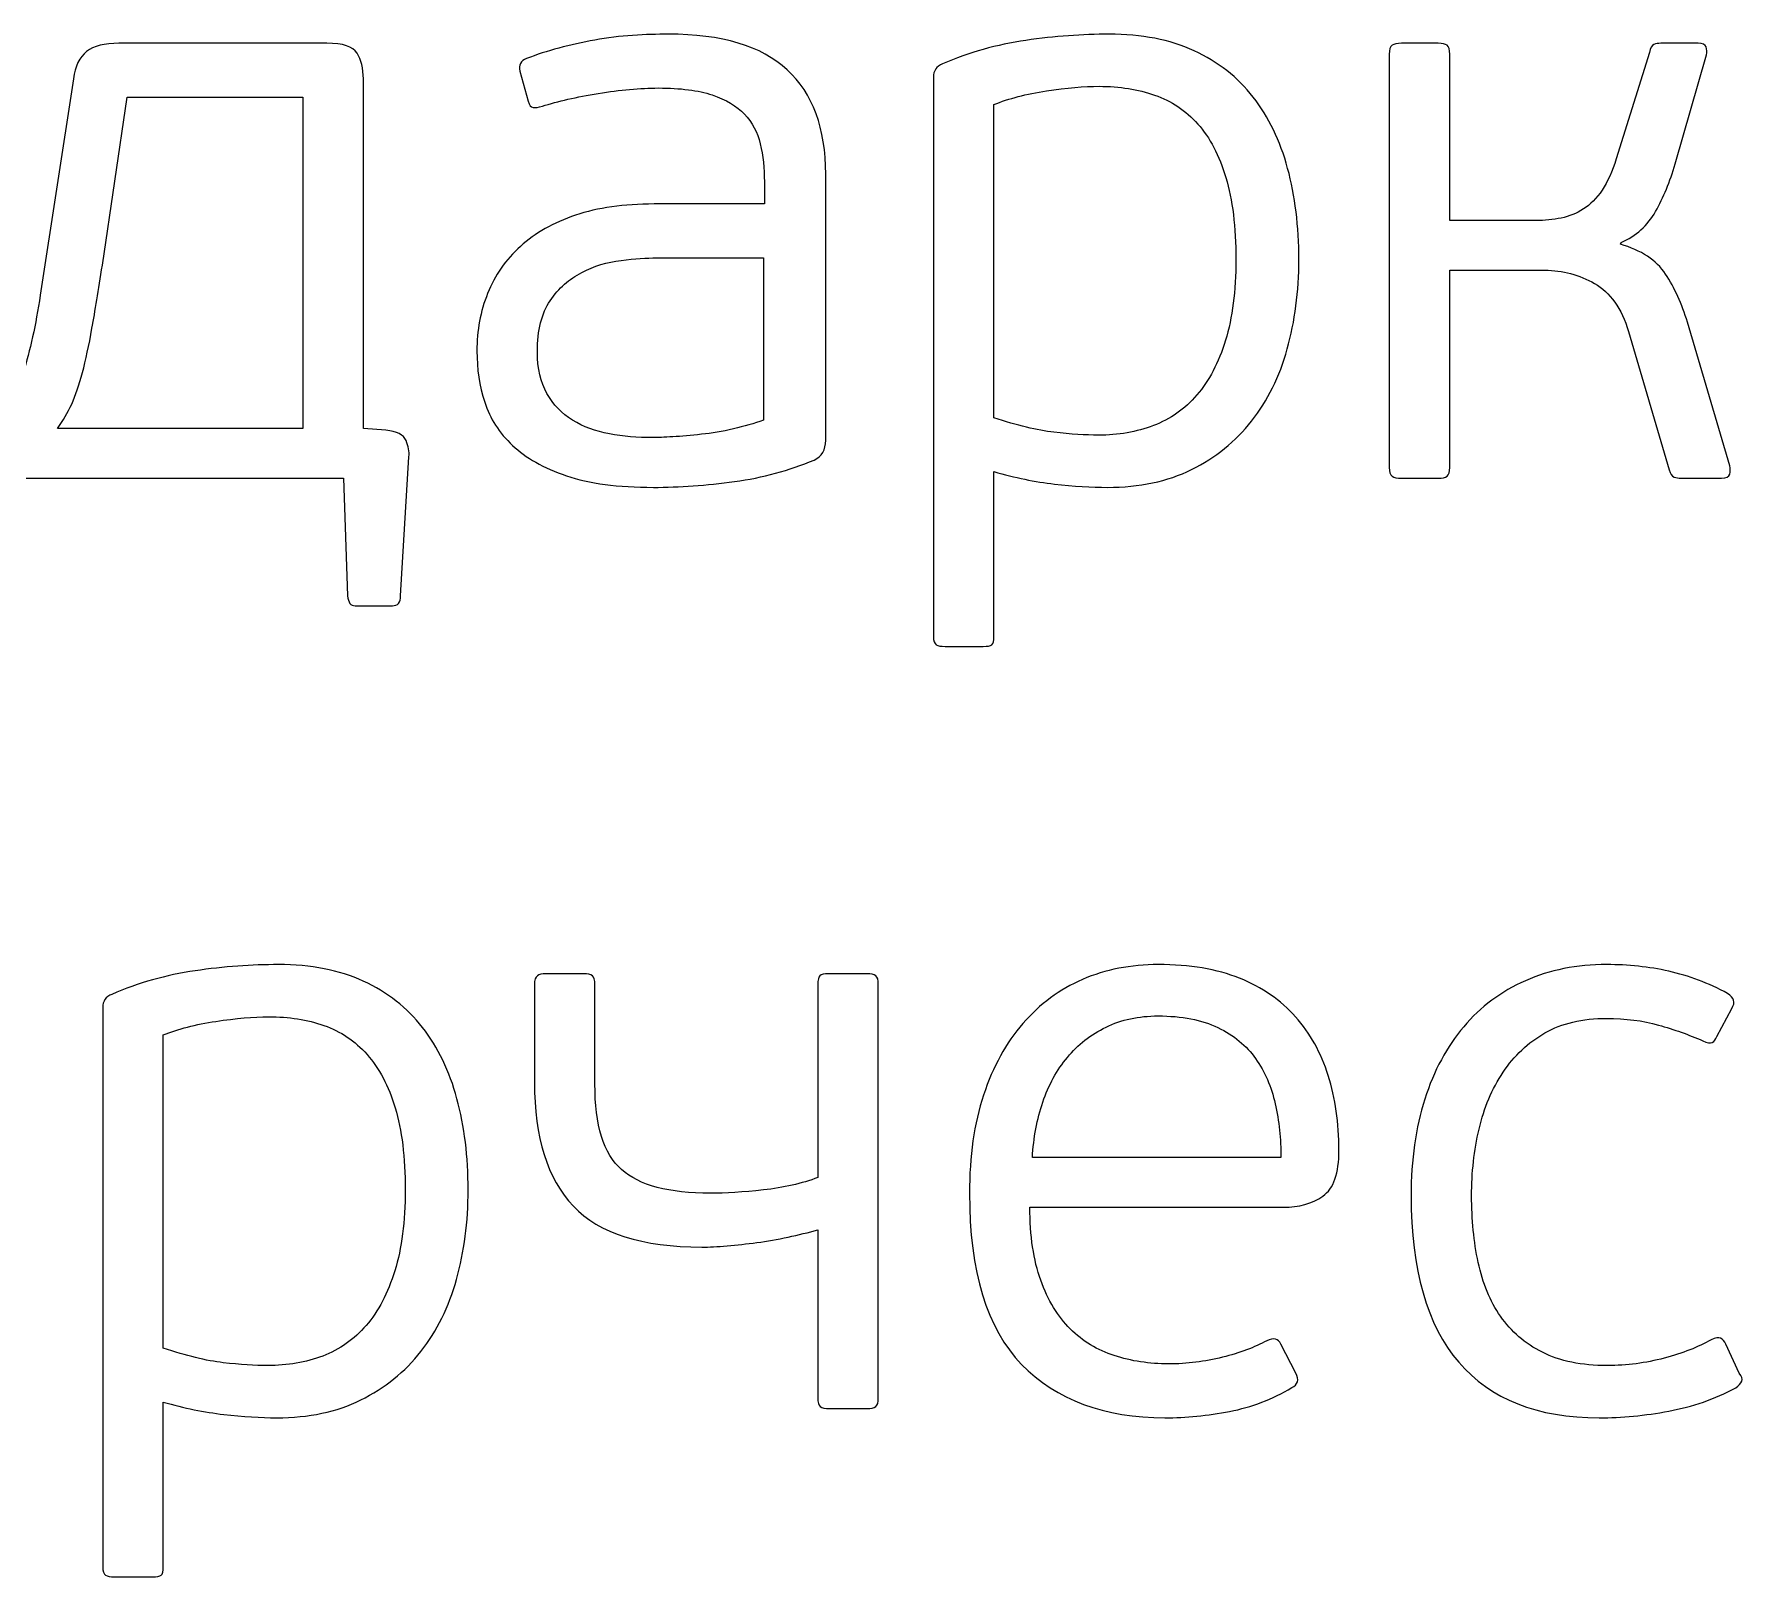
# Model space of a CAD drawing. Header units: centimetres. Extents: x -21.3 to 21.2, y -15.2 to 14.8.
# Drawn here: x -13.0283 to -12.5567, y -3.838 to -3.4122 of the extents above; entities that cross this region are included whole.
import ezdxf

# ---------------------------------------------------------------- set-up
doc = ezdxf.new("R2010")
doc.units = ezdxf.units.CM
doc.header["$MEASUREMENT"] = 0
doc.layers.add('layer 1', color=7, linetype='Continuous')

msp = doc.modelspace()

# ---------------------------------------------------------------- linework, layer by layer
at = {"layer": 'layer 1', "color": 29}
for points, knots in [([(-13.04017, -3.52102), (-13.03621, -3.51675), (-13.03327, -3.5116), (-13.03137, -3.50558), (-13.03137, -3.50558), (-13.02946, -3.49955), (-13.0279, -3.49243), (-13.02668, -3.48419), (-13.02668, -3.48419), (-13.02668, -3.48419), (-13.01753, -3.4245), (-13.01753, -3.4245), (-13.01753, -3.4245), (-13.01707, -3.42099), (-13.01585, -3.41847), (-13.01387, -3.41695), (-13.01387, -3.41695), (-13.01189, -3.41542), (-13.00891, -3.41466), (-13.00495, -3.41466), (-13.00495, -3.41466), (-13.00495, -3.41466), (-12.94754, -3.41466), (-12.94754, -3.41466), (-12.94754, -3.41466), (-12.94312, -3.41466), (-12.94034, -3.41557), (-12.93919, -3.41741), (-12.93919, -3.41741), (-12.93805, -3.41924), (-12.93748, -3.4216), (-12.93748, -3.4245), (-12.93748, -3.4245), (-12.93748, -3.4245), (-12.93748, -3.52102), (-12.93748, -3.52102), (-12.93748, -3.52102), (-12.93748, -3.52102), (-12.9313, -3.52148), (-12.9313, -3.52148), (-12.9313, -3.52148), (-12.92825, -3.52178), (-12.92639, -3.52273), (-12.9257, -3.52434), (-12.9257, -3.52434), (-12.92501, -3.52593), (-12.92474, -3.52742), (-12.9249, -3.52879), (-12.9249, -3.52879), (-12.9249, -3.52879), (-12.92718, -3.56722), (-12.92718, -3.56722), (-12.92718, -3.56722), (-12.92718, -3.56905), (-12.92795, -3.56996), (-12.92947, -3.56996), (-12.92947, -3.56996), (-12.92947, -3.56996), (-12.93976, -3.56996), (-12.93976, -3.56996), (-12.93976, -3.56996), (-12.94098, -3.56996), (-12.94167, -3.56905), (-12.94182, -3.56722), (-12.94182, -3.56722), (-12.94182, -3.56722), (-12.94297, -3.53474), (-12.94297, -3.53474), (-12.94297, -3.53474), (-12.94297, -3.53474), (-13.03377, -3.53474), (-13.03377, -3.53474), (-13.03377, -3.53474), (-13.03377, -3.53474), (-13.03606, -3.56745), (-13.03606, -3.56745), (-13.03606, -3.56745), (-13.03606, -3.56836), (-13.03632, -3.56901), (-13.03686, -3.56939), (-13.03686, -3.56939), (-13.03739, -3.56977), (-13.03796, -3.56996), (-13.03857, -3.56996), (-13.03857, -3.56996), (-13.03857, -3.56996), (-13.04795, -3.56996), (-13.04795, -3.56996), (-13.04795, -3.56996), (-13.04917, -3.56996), (-13.04986, -3.56912), (-13.05001, -3.56745), (-13.05001, -3.56745), (-13.05001, -3.56745), (-13.05229, -3.52925), (-13.05229, -3.52925), (-13.05229, -3.52925), (-13.05245, -3.52757), (-13.0521, -3.52597), (-13.05127, -3.52445), (-13.05127, -3.52445), (-13.05043, -3.52292), (-13.04856, -3.52201), (-13.04566, -3.52171), (-13.04566, -3.52171), (-13.04566, -3.52171), (-13.04017, -3.52102), (-13.04017, -3.52102)], [0, 0, 0, 0, 0.035714, 0.035714, 0.035714, 0.035714, 0.071429, 0.071429, 0.071429, 0.071429, 0.107143, 0.107143, 0.107143, 0.107143, 0.142857, 0.142857, 0.142857, 0.142857, 0.178571, 0.178571, 0.178571, 0.178571, 0.214286, 0.214286, 0.214286, 0.214286, 0.25, 0.25, 0.25, 0.25, 0.285714, 0.285714, 0.285714, 0.285714, 0.321429, 0.321429, 0.321429, 0.321429, 0.357143, 0.357143, 0.357143, 0.357143, 0.392857, 0.392857, 0.392857, 0.392857, 0.428571, 0.428571, 0.428571, 0.428571, 0.464286, 0.464286, 0.464286, 0.464286, 0.5, 0.5, 0.5, 0.5, 0.535714, 0.535714, 0.535714, 0.535714, 0.571429, 0.571429, 0.571429, 0.571429, 0.607143, 0.607143, 0.607143, 0.607143, 0.642857, 0.642857, 0.642857, 0.642857, 0.678571, 0.678571, 0.678571, 0.678571, 0.714286, 0.714286, 0.714286, 0.714286, 0.75, 0.75, 0.75, 0.75, 0.785714, 0.785714, 0.785714, 0.785714, 0.821429, 0.821429, 0.821429, 0.821429, 0.857143, 0.857143, 0.857143, 0.857143, 0.892857, 0.892857, 0.892857, 0.892857, 0.928571, 0.928571, 0.928571, 0.928571, 1, 1, 1, 1]), ([(-12.80985, -3.52422), (-12.80985, -3.52697), (-12.81092, -3.52879), (-12.81305, -3.52971), (-12.81305, -3.52971), (-12.81991, -3.5326), (-12.82724, -3.53459), (-12.83501, -3.53566), (-12.83501, -3.53566), (-12.84278, -3.53672), (-12.85026, -3.53726), (-12.85743, -3.53726), (-12.85743, -3.53726), (-12.86718, -3.53726), (-12.87519, -3.53619), (-12.88144, -3.53405), (-12.88144, -3.53405), (-12.88769, -3.53192), (-12.89265, -3.5291), (-12.89631, -3.52567), (-12.89631, -3.52567), (-12.89997, -3.52223), (-12.90252, -3.51827), (-12.90397, -3.51374), (-12.90397, -3.51374), (-12.90542, -3.50924), (-12.90614, -3.50451), (-12.90614, -3.49963), (-12.90614, -3.49963), (-12.90614, -3.49399), (-12.90515, -3.48865), (-12.90317, -3.4837), (-12.90317, -3.4837), (-12.90119, -3.4787), (-12.89817, -3.47439), (-12.89413, -3.47074), (-12.89413, -3.47074), (-12.89009, -3.46708), (-12.88502, -3.46418), (-12.87892, -3.46212), (-12.87892, -3.46212), (-12.87283, -3.46006), (-12.86558, -3.45903), (-12.8572, -3.45903), (-12.8572, -3.45903), (-12.8572, -3.45903), (-12.82678, -3.45903), (-12.82678, -3.45903), (-12.82678, -3.45903), (-12.82678, -3.45903), (-12.82678, -3.45293), (-12.82678, -3.45293), (-12.82678, -3.45293), (-12.82678, -3.4492), (-12.82716, -3.44569), (-12.82792, -3.44245), (-12.82792, -3.44245), (-12.82868, -3.43921), (-12.83013, -3.43647), (-12.83227, -3.43422), (-12.83227, -3.43422), (-12.8344, -3.43197), (-12.83738, -3.43022), (-12.84119, -3.42892), (-12.84119, -3.42892), (-12.845, -3.42766), (-12.84995, -3.42701), (-12.85605, -3.42701), (-12.85605, -3.42701), (-12.86108, -3.42701), (-12.86661, -3.42751), (-12.87263, -3.4285), (-12.87263, -3.4285), (-12.87866, -3.42949), (-12.8838, -3.43067), (-12.88807, -3.43204), (-12.88807, -3.43204), (-12.88914, -3.43235), (-12.88998, -3.43247), (-12.89059, -3.43239), (-12.89059, -3.43239), (-12.8912, -3.43231), (-12.89166, -3.43174), (-12.89196, -3.43067), (-12.89196, -3.43067), (-12.89196, -3.43067), (-12.89425, -3.42236), (-12.89425, -3.42236), (-12.89425, -3.42236), (-12.8947, -3.42065), (-12.89409, -3.4195), (-12.89242, -3.41889), (-12.89242, -3.41889), (-12.88967, -3.41779), (-12.8867, -3.41684), (-12.8835, -3.416), (-12.8835, -3.416), (-12.8803, -3.41512), (-12.87698, -3.41439), (-12.87355, -3.41378), (-12.87355, -3.41378), (-12.87012, -3.41314), (-12.86665, -3.41272), (-12.86314, -3.41249), (-12.86314, -3.41249), (-12.85963, -3.41226), (-12.85636, -3.41215), (-12.85331, -3.41215), (-12.85331, -3.41215), (-12.83852, -3.41215), (-12.82758, -3.41542), (-12.82048, -3.42198), (-12.82048, -3.42198), (-12.8134, -3.42854), (-12.80985, -3.43814), (-12.80985, -3.4508), (-12.80985, -3.4508), (-12.80985, -3.4508), (-12.80985, -3.52422), (-12.80985, -3.52422)], [0, 0, 0, 0, 0.032258, 0.032258, 0.032258, 0.032258, 0.064516, 0.064516, 0.064516, 0.064516, 0.096774, 0.096774, 0.096774, 0.096774, 0.129032, 0.129032, 0.129032, 0.129032, 0.16129, 0.16129, 0.16129, 0.16129, 0.193548, 0.193548, 0.193548, 0.193548, 0.225806, 0.225806, 0.225806, 0.225806, 0.258065, 0.258065, 0.258065, 0.258065, 0.290323, 0.290323, 0.290323, 0.290323, 0.322581, 0.322581, 0.322581, 0.322581, 0.354839, 0.354839, 0.354839, 0.354839, 0.387097, 0.387097, 0.387097, 0.387097, 0.419355, 0.419355, 0.419355, 0.419355, 0.451613, 0.451613, 0.451613, 0.451613, 0.483871, 0.483871, 0.483871, 0.483871, 0.516129, 0.516129, 0.516129, 0.516129, 0.548387, 0.548387, 0.548387, 0.548387, 0.580645, 0.580645, 0.580645, 0.580645, 0.612903, 0.612903, 0.612903, 0.612903, 0.645161, 0.645161, 0.645161, 0.645161, 0.677419, 0.677419, 0.677419, 0.677419, 0.709677, 0.709677, 0.709677, 0.709677, 0.741935, 0.741935, 0.741935, 0.741935, 0.774194, 0.774194, 0.774194, 0.774194, 0.806452, 0.806452, 0.806452, 0.806452, 0.83871, 0.83871, 0.83871, 0.83871, 0.870968, 0.870968, 0.870968, 0.870968, 0.903226, 0.903226, 0.903226, 0.903226, 0.935484, 0.935484, 0.935484, 0.935484, 1, 1, 1, 1]), ([(-12.67925, -3.47436), (-12.67925, -3.4832), (-12.68032, -3.49144), (-12.68245, -3.49906), (-12.68245, -3.49906), (-12.68459, -3.50669), (-12.68787, -3.51332), (-12.69229, -3.51896), (-12.69229, -3.51896), (-12.69671, -3.5246), (-12.70224, -3.52906), (-12.70887, -3.53234), (-12.70887, -3.53234), (-12.7155, -3.53562), (-12.72324, -3.53726), (-12.73208, -3.53726), (-12.73208, -3.53726), (-12.73651, -3.53726), (-12.74139, -3.53695), (-12.74672, -3.53634), (-12.74672, -3.53634), (-12.75206, -3.53573), (-12.75762, -3.53459), (-12.76342, -3.53291), (-12.76342, -3.53291), (-12.76342, -3.53291), (-12.76342, -3.57842), (-12.76342, -3.57842), (-12.76342, -3.57842), (-12.76342, -3.57965), (-12.76361, -3.58041), (-12.76399, -3.58071), (-12.76399, -3.58071), (-12.76438, -3.58102), (-12.76517, -3.58117), (-12.7664, -3.58117), (-12.7664, -3.58117), (-12.7664, -3.58117), (-12.77692, -3.58117), (-12.77692, -3.58117), (-12.77692, -3.58117), (-12.77798, -3.58117), (-12.77878, -3.58102), (-12.77932, -3.58071), (-12.77932, -3.58071), (-12.77985, -3.58041), (-12.78012, -3.57965), (-12.78012, -3.57842), (-12.78012, -3.57842), (-12.78012, -3.57842), (-12.78012, -3.42404), (-12.78012, -3.42404), (-12.78012, -3.42404), (-12.78012, -3.42221), (-12.77928, -3.42099), (-12.7776, -3.42038), (-12.7776, -3.42038), (-12.77028, -3.41718), (-12.76262, -3.415), (-12.75461, -3.41386), (-12.75461, -3.41386), (-12.74661, -3.41272), (-12.73895, -3.41215), (-12.73163, -3.41215), (-12.73163, -3.41215), (-12.72263, -3.41215), (-12.71482, -3.41367), (-12.70819, -3.41672), (-12.70819, -3.41672), (-12.70155, -3.41977), (-12.6961, -3.42404), (-12.69183, -3.42953), (-12.69183, -3.42953), (-12.68756, -3.43502), (-12.6844, -3.44157), (-12.68234, -3.4492), (-12.68234, -3.4492), (-12.68028, -3.45682), (-12.67925, -3.46521), (-12.67925, -3.47436)], [0, 0, 0, 0, 0.047619, 0.047619, 0.047619, 0.047619, 0.095238, 0.095238, 0.095238, 0.095238, 0.142857, 0.142857, 0.142857, 0.142857, 0.190476, 0.190476, 0.190476, 0.190476, 0.238095, 0.238095, 0.238095, 0.238095, 0.285714, 0.285714, 0.285714, 0.285714, 0.333333, 0.333333, 0.333333, 0.333333, 0.380952, 0.380952, 0.380952, 0.380952, 0.428571, 0.428571, 0.428571, 0.428571, 0.47619, 0.47619, 0.47619, 0.47619, 0.52381, 0.52381, 0.52381, 0.52381, 0.571429, 0.571429, 0.571429, 0.571429, 0.619048, 0.619048, 0.619048, 0.619048, 0.666667, 0.666667, 0.666667, 0.666667, 0.714286, 0.714286, 0.714286, 0.714286, 0.761905, 0.761905, 0.761905, 0.761905, 0.809524, 0.809524, 0.809524, 0.809524, 0.857143, 0.857143, 0.857143, 0.857143, 0.904762, 0.904762, 0.904762, 0.904762, 1, 1, 1, 1]), ([(-12.63762, -3.53177), (-12.63762, -3.53299), (-12.63785, -3.53379), (-12.63831, -3.53417), (-12.63831, -3.53417), (-12.63877, -3.53455), (-12.63961, -3.53474), (-12.64083, -3.53474), (-12.64083, -3.53474), (-12.64083, -3.53474), (-12.65089, -3.53474), (-12.65089, -3.53474), (-12.65089, -3.53474), (-12.65211, -3.53474), (-12.65299, -3.53455), (-12.65352, -3.53417), (-12.65352, -3.53417), (-12.65405, -3.53379), (-12.65432, -3.53299), (-12.65432, -3.53177), (-12.65432, -3.53177), (-12.65432, -3.53177), (-12.65432, -3.41764), (-12.65432, -3.41764), (-12.65432, -3.41764), (-12.65432, -3.41641), (-12.65405, -3.41562), (-12.65352, -3.41523), (-12.65352, -3.41523), (-12.65299, -3.41485), (-12.65211, -3.41466), (-12.65089, -3.41466), (-12.65089, -3.41466), (-12.65089, -3.41466), (-12.64083, -3.41466), (-12.64083, -3.41466), (-12.64083, -3.41466), (-12.63961, -3.41466), (-12.63877, -3.41485), (-12.63831, -3.41523), (-12.63831, -3.41523), (-12.63785, -3.41562), (-12.63762, -3.41641), (-12.63762, -3.41764), (-12.63762, -3.41764), (-12.63762, -3.41764), (-12.63762, -3.46361), (-12.63762, -3.46361), (-12.63762, -3.46361), (-12.63762, -3.46361), (-12.61384, -3.46361), (-12.61384, -3.46361), (-12.61384, -3.46361), (-12.6114, -3.46361), (-12.60907, -3.46338), (-12.60686, -3.46292), (-12.60686, -3.46292), (-12.60465, -3.46246), (-12.60259, -3.46162), (-12.60069, -3.46041), (-12.60069, -3.46041), (-12.59878, -3.45922), (-12.59706, -3.45747), (-12.59554, -3.45518), (-12.59554, -3.45518), (-12.59402, -3.4529), (-12.59272, -3.45004), (-12.59165, -3.44653), (-12.59165, -3.44653), (-12.59165, -3.44653), (-12.5825, -3.41718), (-12.5825, -3.41718), (-12.5825, -3.41718), (-12.5822, -3.41596), (-12.58178, -3.41523), (-12.58125, -3.415), (-12.58125, -3.415), (-12.58071, -3.41478), (-12.58006, -3.41466), (-12.5793, -3.41466), (-12.5793, -3.41466), (-12.5793, -3.41466), (-12.56901, -3.41466), (-12.56901, -3.41466), (-12.56901, -3.41466), (-12.56779, -3.41466), (-12.56707, -3.415), (-12.56684, -3.41569), (-12.56684, -3.41569), (-12.56661, -3.41638), (-12.56657, -3.4171), (-12.56672, -3.41786), (-12.56672, -3.41786), (-12.56672, -3.41786), (-12.57541, -3.44798), (-12.57541, -3.44798), (-12.57541, -3.44798), (-12.57678, -3.45286), (-12.57858, -3.45724), (-12.58079, -3.46109), (-12.58079, -3.46109), (-12.583, -3.46498), (-12.58616, -3.46784), (-12.59028, -3.46967), (-12.59028, -3.46967), (-12.59028, -3.46967), (-12.59051, -3.47013), (-12.59051, -3.47013), (-12.59051, -3.47013), (-12.58472, -3.4718), (-12.58056, -3.47455), (-12.57804, -3.47836), (-12.57804, -3.47836), (-12.57553, -3.48217), (-12.57351, -3.48663), (-12.57198, -3.49166), (-12.57198, -3.49166), (-12.57198, -3.49166), (-12.56032, -3.53131), (-12.56032, -3.53131), (-12.56032, -3.53131), (-12.56016, -3.53207), (-12.56016, -3.53283), (-12.56032, -3.5336), (-12.56032, -3.5336), (-12.56047, -3.53436), (-12.56123, -3.53474), (-12.5626, -3.53474), (-12.5626, -3.53474), (-12.5626, -3.53474), (-12.57381, -3.53474), (-12.57381, -3.53474), (-12.57381, -3.53474), (-12.57442, -3.53474), (-12.57503, -3.53463), (-12.57564, -3.5344), (-12.57564, -3.5344), (-12.57625, -3.53417), (-12.57671, -3.53352), (-12.57701, -3.53245), (-12.57701, -3.53245), (-12.57701, -3.53245), (-12.58822, -3.49426), (-12.58822, -3.49426), (-12.58822, -3.49426), (-12.5902, -3.48785), (-12.59333, -3.48343), (-12.5976, -3.48099), (-12.5976, -3.48099), (-12.60187, -3.47855), (-12.60644, -3.47733), (-12.61132, -3.47733), (-12.61132, -3.47733), (-12.61132, -3.47733), (-12.63762, -3.47733), (-12.63762, -3.47733), (-12.63762, -3.47733), (-12.63762, -3.47733), (-12.63762, -3.53177), (-12.63762, -3.53177)], [0, 0, 0, 0, 0.02439, 0.02439, 0.02439, 0.02439, 0.04878, 0.04878, 0.04878, 0.04878, 0.073171, 0.073171, 0.073171, 0.073171, 0.097561, 0.097561, 0.097561, 0.097561, 0.121951, 0.121951, 0.121951, 0.121951, 0.146341, 0.146341, 0.146341, 0.146341, 0.170732, 0.170732, 0.170732, 0.170732, 0.195122, 0.195122, 0.195122, 0.195122, 0.219512, 0.219512, 0.219512, 0.219512, 0.243902, 0.243902, 0.243902, 0.243902, 0.268293, 0.268293, 0.268293, 0.268293, 0.292683, 0.292683, 0.292683, 0.292683, 0.317073, 0.317073, 0.317073, 0.317073, 0.341463, 0.341463, 0.341463, 0.341463, 0.365854, 0.365854, 0.365854, 0.365854, 0.390244, 0.390244, 0.390244, 0.390244, 0.414634, 0.414634, 0.414634, 0.414634, 0.439024, 0.439024, 0.439024, 0.439024, 0.463415, 0.463415, 0.463415, 0.463415, 0.487805, 0.487805, 0.487805, 0.487805, 0.512195, 0.512195, 0.512195, 0.512195, 0.536585, 0.536585, 0.536585, 0.536585, 0.560976, 0.560976, 0.560976, 0.560976, 0.585366, 0.585366, 0.585366, 0.585366, 0.609756, 0.609756, 0.609756, 0.609756, 0.634146, 0.634146, 0.634146, 0.634146, 0.658537, 0.658537, 0.658537, 0.658537, 0.682927, 0.682927, 0.682927, 0.682927, 0.707317, 0.707317, 0.707317, 0.707317, 0.731707, 0.731707, 0.731707, 0.731707, 0.756098, 0.756098, 0.756098, 0.756098, 0.780488, 0.780488, 0.780488, 0.780488, 0.804878, 0.804878, 0.804878, 0.804878, 0.829268, 0.829268, 0.829268, 0.829268, 0.853659, 0.853659, 0.853659, 0.853659, 0.878049, 0.878049, 0.878049, 0.878049, 0.902439, 0.902439, 0.902439, 0.902439, 0.926829, 0.926829, 0.926829, 0.926829, 0.95122, 0.95122, 0.95122, 0.95122, 1, 1, 1, 1]), ([(-12.69663, -3.47436), (-12.69663, -3.46536), (-12.69755, -3.45781), (-12.69938, -3.45171), (-12.69938, -3.45171), (-12.70121, -3.44562), (-12.7038, -3.4407), (-12.70715, -3.43696), (-12.70715, -3.43696), (-12.71051, -3.43322), (-12.71447, -3.43056), (-12.71905, -3.42896), (-12.71905, -3.42896), (-12.72362, -3.42736), (-12.72873, -3.42655), (-12.73437, -3.42655), (-12.73437, -3.42655), (-12.73849, -3.42655), (-12.74333, -3.42698), (-12.7489, -3.42782), (-12.7489, -3.42782), (-12.75446, -3.42865), (-12.7593, -3.42991), (-12.76342, -3.43159), (-12.76342, -3.43159), (-12.76342, -3.43159), (-12.76342, -3.51804), (-12.76342, -3.51804), (-12.76342, -3.51804), (-12.75701, -3.52018), (-12.75149, -3.52151), (-12.74684, -3.52205), (-12.74684, -3.52205), (-12.74219, -3.52258), (-12.73811, -3.52285), (-12.7346, -3.52285), (-12.7346, -3.52285), (-12.72911, -3.52285), (-12.72404, -3.52197), (-12.71939, -3.52021), (-12.71939, -3.52021), (-12.71474, -3.51846), (-12.71074, -3.51564), (-12.70738, -3.51175), (-12.70738, -3.51175), (-12.70403, -3.50787), (-12.7014, -3.50283), (-12.69949, -3.49666), (-12.69949, -3.49666), (-12.69759, -3.49048), (-12.69663, -3.48305), (-12.69663, -3.47436)], [0, 0, 0, 0, 0.071429, 0.071429, 0.071429, 0.071429, 0.142857, 0.142857, 0.142857, 0.142857, 0.214286, 0.214286, 0.214286, 0.214286, 0.285714, 0.285714, 0.285714, 0.285714, 0.357143, 0.357143, 0.357143, 0.357143, 0.428571, 0.428571, 0.428571, 0.428571, 0.5, 0.5, 0.5, 0.5, 0.571429, 0.571429, 0.571429, 0.571429, 0.642857, 0.642857, 0.642857, 0.642857, 0.714286, 0.714286, 0.714286, 0.714286, 0.785714, 0.785714, 0.785714, 0.785714, 0.857143, 0.857143, 0.857143, 0.857143, 1, 1, 1, 1]), ([(-12.95418, -3.42953), (-12.95418, -3.42953), (-13.00266, -3.42953), (-13.00266, -3.42953), (-13.00266, -3.42953), (-13.00266, -3.42953), (-13.00952, -3.47596), (-13.00952, -3.47596), (-13.00952, -3.47596), (-13.01059, -3.48282), (-13.01154, -3.48861), (-13.01238, -3.49334), (-13.01238, -3.49334), (-13.01322, -3.49807), (-13.0141, -3.50215), (-13.01501, -3.50558), (-13.01501, -3.50558), (-13.01593, -3.50901), (-13.01692, -3.51191), (-13.01799, -3.51427), (-13.01799, -3.51427), (-13.01905, -3.51663), (-13.02035, -3.51888), (-13.02187, -3.52102), (-13.02187, -3.52102), (-13.02187, -3.52102), (-12.95418, -3.52102), (-12.95418, -3.52102), (-12.95418, -3.52102), (-12.95418, -3.52102), (-12.95418, -3.42953), (-12.95418, -3.42953)], [0, 0, 0, 0, 0.111111, 0.111111, 0.111111, 0.111111, 0.222222, 0.222222, 0.222222, 0.222222, 0.333333, 0.333333, 0.333333, 0.333333, 0.444444, 0.444444, 0.444444, 0.444444, 0.555556, 0.555556, 0.555556, 0.555556, 0.666667, 0.666667, 0.666667, 0.666667, 0.777778, 0.777778, 0.777778, 0.777778, 1, 1, 1, 1]), ([(-12.82701, -3.4739), (-12.82701, -3.4739), (-12.85651, -3.4739), (-12.85651, -3.4739), (-12.85651, -3.4739), (-12.85925, -3.4739), (-12.86253, -3.47413), (-12.86634, -3.47459), (-12.86634, -3.47459), (-12.87016, -3.47505), (-12.87378, -3.47615), (-12.87721, -3.47794), (-12.87721, -3.47794), (-12.88064, -3.4797), (-12.88354, -3.48229), (-12.8859, -3.48572), (-12.8859, -3.48572), (-12.88826, -3.48918), (-12.88944, -3.49388), (-12.88944, -3.49986), (-12.88944, -3.49986), (-12.88944, -3.50447), (-12.88857, -3.50828), (-12.88681, -3.51134), (-12.88681, -3.51134), (-12.88506, -3.51442), (-12.8827, -3.51686), (-12.87973, -3.51869), (-12.87973, -3.51869), (-12.87675, -3.52056), (-12.87336, -3.52182), (-12.86955, -3.5225), (-12.86955, -3.5225), (-12.86573, -3.52319), (-12.86177, -3.52353), (-12.85765, -3.52353), (-12.85765, -3.52353), (-12.85628, -3.52353), (-12.85441, -3.52346), (-12.85205, -3.5233), (-12.85205, -3.5233), (-12.84969, -3.52315), (-12.84706, -3.52292), (-12.84416, -3.52262), (-12.84416, -3.52262), (-12.84126, -3.52231), (-12.83833, -3.52182), (-12.83535, -3.52113), (-12.83535, -3.52113), (-12.83238, -3.52044), (-12.8296, -3.51964), (-12.82701, -3.51869), (-12.82701, -3.51869), (-12.82701, -3.51869), (-12.82701, -3.4739), (-12.82701, -3.4739)], [0, 0, 0, 0, 0.066667, 0.066667, 0.066667, 0.066667, 0.133333, 0.133333, 0.133333, 0.133333, 0.2, 0.2, 0.2, 0.2, 0.266667, 0.266667, 0.266667, 0.266667, 0.333333, 0.333333, 0.333333, 0.333333, 0.4, 0.4, 0.4, 0.4, 0.466667, 0.466667, 0.466667, 0.466667, 0.533333, 0.533333, 0.533333, 0.533333, 0.6, 0.6, 0.6, 0.6, 0.666667, 0.666667, 0.666667, 0.666667, 0.733333, 0.733333, 0.733333, 0.733333, 0.8, 0.8, 0.8, 0.8, 0.866667, 0.866667, 0.866667, 0.866667, 1, 1, 1, 1]), ([(-12.90855, -3.73121), (-12.90855, -3.74005), (-12.90962, -3.74829), (-12.91175, -3.75591), (-12.91175, -3.75591), (-12.91389, -3.76354), (-12.91717, -3.77017), (-12.92159, -3.77581), (-12.92159, -3.77581), (-12.92601, -3.78145), (-12.93154, -3.78591), (-12.93817, -3.78919), (-12.93817, -3.78919), (-12.9448, -3.79247), (-12.95254, -3.79411), (-12.96138, -3.79411), (-12.96138, -3.79411), (-12.96581, -3.79411), (-12.97069, -3.7938), (-12.97602, -3.79319), (-12.97602, -3.79319), (-12.98136, -3.79258), (-12.98692, -3.79144), (-12.99272, -3.78976), (-12.99272, -3.78976), (-12.99272, -3.78976), (-12.99272, -3.83528), (-12.99272, -3.83528), (-12.99272, -3.83528), (-12.99272, -3.8365), (-12.99291, -3.83726), (-12.99329, -3.83756), (-12.99329, -3.83756), (-12.99368, -3.83787), (-12.99447, -3.83802), (-12.9957, -3.83802), (-12.9957, -3.83802), (-12.9957, -3.83802), (-13.00622, -3.83802), (-13.00622, -3.83802), (-13.00622, -3.83802), (-13.00728, -3.83802), (-13.00808, -3.83787), (-13.00862, -3.83756), (-13.00862, -3.83756), (-13.00915, -3.83726), (-13.00942, -3.8365), (-13.00942, -3.83528), (-13.00942, -3.83528), (-13.00942, -3.83528), (-13.00942, -3.68089), (-13.00942, -3.68089), (-13.00942, -3.68089), (-13.00942, -3.67906), (-13.00858, -3.67784), (-13.0069, -3.67723), (-13.0069, -3.67723), (-12.99958, -3.67403), (-12.99192, -3.67186), (-12.98391, -3.67071), (-12.98391, -3.67071), (-12.97591, -3.66957), (-12.96825, -3.669), (-12.96093, -3.669), (-12.96093, -3.669), (-12.95193, -3.669), (-12.94412, -3.67052), (-12.93749, -3.67357), (-12.93749, -3.67357), (-12.93085, -3.67662), (-12.9254, -3.68089), (-12.92113, -3.68638), (-12.92113, -3.68638), (-12.91686, -3.69187), (-12.9137, -3.69842), (-12.91164, -3.70605), (-12.91164, -3.70605), (-12.90958, -3.71367), (-12.90855, -3.72206), (-12.90855, -3.73121)], [0, 0, 0, 0, 0.047619, 0.047619, 0.047619, 0.047619, 0.095238, 0.095238, 0.095238, 0.095238, 0.142857, 0.142857, 0.142857, 0.142857, 0.190476, 0.190476, 0.190476, 0.190476, 0.238095, 0.238095, 0.238095, 0.238095, 0.285714, 0.285714, 0.285714, 0.285714, 0.333333, 0.333333, 0.333333, 0.333333, 0.380952, 0.380952, 0.380952, 0.380952, 0.428571, 0.428571, 0.428571, 0.428571, 0.47619, 0.47619, 0.47619, 0.47619, 0.52381, 0.52381, 0.52381, 0.52381, 0.571429, 0.571429, 0.571429, 0.571429, 0.619048, 0.619048, 0.619048, 0.619048, 0.666667, 0.666667, 0.666667, 0.666667, 0.714286, 0.714286, 0.714286, 0.714286, 0.761905, 0.761905, 0.761905, 0.761905, 0.809524, 0.809524, 0.809524, 0.809524, 0.857143, 0.857143, 0.857143, 0.857143, 0.904762, 0.904762, 0.904762, 0.904762, 1, 1, 1, 1]), ([(-12.71803, -3.669), (-12.70934, -3.669), (-12.70186, -3.67025), (-12.69561, -3.67277), (-12.69561, -3.67277), (-12.68936, -3.67529), (-12.68421, -3.67883), (-12.68017, -3.68341), (-12.68017, -3.68341), (-12.67613, -3.68798), (-12.67312, -3.69339), (-12.67114, -3.69965), (-12.67114, -3.69965), (-12.66916, -3.7059), (-12.66817, -3.71276), (-12.66817, -3.72023), (-12.66817, -3.72023), (-12.66817, -3.72664), (-12.66965, -3.73086), (-12.67263, -3.73292), (-12.67263, -3.73292), (-12.6756, -3.73498), (-12.67922, -3.73601), (-12.68349, -3.73601), (-12.68349, -3.73601), (-12.68349, -3.73601), (-12.75348, -3.73601), (-12.75348, -3.73601), (-12.75348, -3.73601), (-12.75348, -3.7439), (-12.75249, -3.75061), (-12.75051, -3.75614), (-12.75051, -3.75614), (-12.74852, -3.76167), (-12.74578, -3.76617), (-12.74235, -3.76956), (-12.74235, -3.76956), (-12.73892, -3.77299), (-12.73484, -3.77547), (-12.73019, -3.77695), (-12.73019, -3.77695), (-12.72553, -3.77848), (-12.7205, -3.77924), (-12.71517, -3.77924), (-12.71517, -3.77924), (-12.7101, -3.77924), (-12.70518, -3.77863), (-12.70034, -3.77741), (-12.70034, -3.77741), (-12.69554, -3.77619), (-12.69146, -3.77466), (-12.68806, -3.77284), (-12.68806, -3.77284), (-12.68624, -3.77192), (-12.68494, -3.77223), (-12.68418, -3.77375), (-12.68418, -3.77375), (-12.68418, -3.77375), (-12.68006, -3.78179), (-12.68006, -3.78179), (-12.68006, -3.78179), (-12.67914, -3.78366), (-12.67953, -3.78496), (-12.6812, -3.78576), (-12.6812, -3.78576), (-12.68654, -3.789), (-12.69226, -3.79121), (-12.69836, -3.79235), (-12.69836, -3.79235), (-12.70446, -3.79354), (-12.7104, -3.79411), (-12.7162, -3.79411), (-12.7162, -3.79411), (-12.73297, -3.79411), (-12.74616, -3.78919), (-12.75577, -3.77936), (-12.75577, -3.77936), (-12.76537, -3.76952), (-12.77017, -3.75377), (-12.77017, -3.73213), (-12.77017, -3.73213), (-12.77017, -3.72191), (-12.76888, -3.71287), (-12.76629, -3.70502), (-12.76629, -3.70502), (-12.76369, -3.69717), (-12.76008, -3.69057), (-12.75542, -3.68524), (-12.75542, -3.68524), (-12.75077, -3.6799), (-12.74528, -3.67586), (-12.73896, -3.67311), (-12.73896, -3.67311), (-12.73263, -3.67037), (-12.72565, -3.669), (-12.71803, -3.669)], [0, 0, 0, 0, 0.04, 0.04, 0.04, 0.04, 0.08, 0.08, 0.08, 0.08, 0.12, 0.12, 0.12, 0.12, 0.16, 0.16, 0.16, 0.16, 0.2, 0.2, 0.2, 0.2, 0.24, 0.24, 0.24, 0.24, 0.28, 0.28, 0.28, 0.28, 0.32, 0.32, 0.32, 0.32, 0.36, 0.36, 0.36, 0.36, 0.4, 0.4, 0.4, 0.4, 0.44, 0.44, 0.44, 0.44, 0.48, 0.48, 0.48, 0.48, 0.52, 0.52, 0.52, 0.52, 0.56, 0.56, 0.56, 0.56, 0.6, 0.6, 0.6, 0.6, 0.64, 0.64, 0.64, 0.64, 0.68, 0.68, 0.68, 0.68, 0.72, 0.72, 0.72, 0.72, 0.76, 0.76, 0.76, 0.76, 0.8, 0.8, 0.8, 0.8, 0.84, 0.84, 0.84, 0.84, 0.88, 0.88, 0.88, 0.88, 0.92, 0.92, 0.92, 0.92, 1, 1, 1, 1]), ([(-12.59406, -3.7797), (-12.58872, -3.7797), (-12.5835, -3.77901), (-12.57839, -3.77764), (-12.57839, -3.77764), (-12.57328, -3.77627), (-12.56898, -3.77459), (-12.56547, -3.77261), (-12.56547, -3.77261), (-12.56425, -3.772), (-12.56337, -3.77185), (-12.56284, -3.77215), (-12.56284, -3.77215), (-12.5623, -3.77246), (-12.56181, -3.77299), (-12.56135, -3.77375), (-12.56135, -3.77375), (-12.56135, -3.77375), (-12.55769, -3.78176), (-12.55769, -3.78176), (-12.55769, -3.78176), (-12.55693, -3.78267), (-12.5567, -3.78344), (-12.55701, -3.78404), (-12.55701, -3.78404), (-12.55731, -3.78465), (-12.55785, -3.78526), (-12.55861, -3.78587), (-12.55861, -3.78587), (-12.5644, -3.78893), (-12.57058, -3.79106), (-12.57713, -3.79228), (-12.57713, -3.79228), (-12.58369, -3.7935), (-12.59009, -3.79411), (-12.59635, -3.79411), (-12.59635, -3.79411), (-12.61343, -3.79411), (-12.62635, -3.789), (-12.63511, -3.77879), (-12.63511, -3.77879), (-12.64388, -3.76857), (-12.64827, -3.75324), (-12.64827, -3.73281), (-12.64827, -3.73281), (-12.64827, -3.7229), (-12.64701, -3.71402), (-12.64449, -3.70616), (-12.64449, -3.70616), (-12.64198, -3.69831), (-12.63839, -3.69164), (-12.63374, -3.68615), (-12.63374, -3.68615), (-12.62909, -3.68066), (-12.62341, -3.67643), (-12.6167, -3.67346), (-12.6167, -3.67346), (-12.61, -3.67048), (-12.60252, -3.669), (-12.59429, -3.669), (-12.59429, -3.669), (-12.58834, -3.669), (-12.58262, -3.66961), (-12.57713, -3.67083), (-12.57713, -3.67083), (-12.57164, -3.67205), (-12.56623, -3.6741), (-12.56089, -3.677), (-12.56089, -3.677), (-12.55907, -3.67807), (-12.55869, -3.67944), (-12.55975, -3.68112), (-12.55975, -3.68112), (-12.55975, -3.68112), (-12.56387, -3.6889), (-12.56387, -3.6889), (-12.56387, -3.6889), (-12.56418, -3.68966), (-12.56459, -3.69019), (-12.56513, -3.6905), (-12.56513, -3.6905), (-12.56566, -3.6908), (-12.56654, -3.69065), (-12.56776, -3.69004), (-12.56776, -3.69004), (-12.57157, -3.68836), (-12.57565, -3.68692), (-12.57999, -3.68569), (-12.57999, -3.68569), (-12.58434, -3.68447), (-12.58911, -3.68386), (-12.59429, -3.68386), (-12.59429, -3.68386), (-12.601, -3.68386), (-12.60668, -3.6852), (-12.61133, -3.68787), (-12.61133, -3.68787), (-12.61598, -3.69053), (-12.61983, -3.69416), (-12.62288, -3.69873), (-12.62288, -3.69873), (-12.62593, -3.7033), (-12.62814, -3.70853), (-12.62951, -3.7144), (-12.62951, -3.7144), (-12.63088, -3.72027), (-12.63157, -3.72641), (-12.63157, -3.73281), (-12.63157, -3.73281), (-12.63157, -3.73937), (-12.63096, -3.74551), (-12.62974, -3.75122), (-12.62974, -3.75122), (-12.62852, -3.75694), (-12.62646, -3.76189), (-12.62357, -3.76609), (-12.62357, -3.76609), (-12.62067, -3.77028), (-12.61682, -3.7736), (-12.61202, -3.77604), (-12.61202, -3.77604), (-12.60721, -3.77848), (-12.60123, -3.7797), (-12.59406, -3.7797)], [0, 0, 0, 0, 0.03125, 0.03125, 0.03125, 0.03125, 0.0625, 0.0625, 0.0625, 0.0625, 0.09375, 0.09375, 0.09375, 0.09375, 0.125, 0.125, 0.125, 0.125, 0.15625, 0.15625, 0.15625, 0.15625, 0.1875, 0.1875, 0.1875, 0.1875, 0.21875, 0.21875, 0.21875, 0.21875, 0.25, 0.25, 0.25, 0.25, 0.28125, 0.28125, 0.28125, 0.28125, 0.3125, 0.3125, 0.3125, 0.3125, 0.34375, 0.34375, 0.34375, 0.34375, 0.375, 0.375, 0.375, 0.375, 0.40625, 0.40625, 0.40625, 0.40625, 0.4375, 0.4375, 0.4375, 0.4375, 0.46875, 0.46875, 0.46875, 0.46875, 0.5, 0.5, 0.5, 0.5, 0.53125, 0.53125, 0.53125, 0.53125, 0.5625, 0.5625, 0.5625, 0.5625, 0.59375, 0.59375, 0.59375, 0.59375, 0.625, 0.625, 0.625, 0.625, 0.65625, 0.65625, 0.65625, 0.65625, 0.6875, 0.6875, 0.6875, 0.6875, 0.71875, 0.71875, 0.71875, 0.71875, 0.75, 0.75, 0.75, 0.75, 0.78125, 0.78125, 0.78125, 0.78125, 0.8125, 0.8125, 0.8125, 0.8125, 0.84375, 0.84375, 0.84375, 0.84375, 0.875, 0.875, 0.875, 0.875, 0.90625, 0.90625, 0.90625, 0.90625, 0.9375, 0.9375, 0.9375, 0.9375, 1, 1, 1, 1]), ([(-12.89026, -3.67449), (-12.89026, -3.67327), (-12.88999, -3.67247), (-12.88945, -3.67209), (-12.88945, -3.67209), (-12.88892, -3.6717), (-12.88816, -3.67151), (-12.88709, -3.67151), (-12.88709, -3.67151), (-12.88709, -3.67151), (-12.87672, -3.67151), (-12.87672, -3.67151), (-12.87672, -3.67151), (-12.8755, -3.67151), (-12.8747, -3.6717), (-12.87425, -3.67209), (-12.87425, -3.67209), (-12.87379, -3.67247), (-12.87356, -3.67327), (-12.87356, -3.67449), (-12.87356, -3.67449), (-12.87356, -3.67449), (-12.87356, -3.70193), (-12.87356, -3.70193), (-12.87356, -3.70193), (-12.87356, -3.71337), (-12.87112, -3.72126), (-12.8662, -3.7256), (-12.8662, -3.7256), (-12.86132, -3.72995), (-12.85313, -3.73213), (-12.84165, -3.73213), (-12.84165, -3.73213), (-12.8375, -3.73213), (-12.83265, -3.73182), (-12.82705, -3.73121), (-12.82705, -3.73121), (-12.82149, -3.7306), (-12.81645, -3.72945), (-12.81203, -3.72778), (-12.81203, -3.72778), (-12.81203, -3.72778), (-12.81203, -3.67449), (-12.81203, -3.67449), (-12.81203, -3.67449), (-12.81203, -3.67327), (-12.81184, -3.67247), (-12.81146, -3.67209), (-12.81146, -3.67209), (-12.81108, -3.6717), (-12.81028, -3.67151), (-12.80906, -3.67151), (-12.80906, -3.67151), (-12.80906, -3.67151), (-12.79854, -3.67151), (-12.79854, -3.67151), (-12.79854, -3.67151), (-12.79732, -3.67151), (-12.79648, -3.6717), (-12.79602, -3.67209), (-12.79602, -3.67209), (-12.79556, -3.67247), (-12.79533, -3.67327), (-12.79533, -3.67449), (-12.79533, -3.67449), (-12.79533, -3.67449), (-12.79533, -3.78862), (-12.79533, -3.78862), (-12.79533, -3.78862), (-12.79533, -3.78984), (-12.79556, -3.79064), (-12.79602, -3.79102), (-12.79602, -3.79102), (-12.79648, -3.7914), (-12.79732, -3.79159), (-12.79854, -3.79159), (-12.79854, -3.79159), (-12.79854, -3.79159), (-12.80883, -3.79159), (-12.80883, -3.79159), (-12.80883, -3.79159), (-12.81005, -3.79159), (-12.81089, -3.7914), (-12.81135, -3.79102), (-12.81135, -3.79102), (-12.8118, -3.79064), (-12.81203, -3.78984), (-12.81203, -3.78862), (-12.81203, -3.78862), (-12.81203, -3.78862), (-12.81203, -3.74219), (-12.81203, -3.74219), (-12.81203, -3.74219), (-12.81462, -3.74295), (-12.81737, -3.74363), (-12.82026, -3.74425), (-12.82026, -3.74425), (-12.82316, -3.74486), (-12.82602, -3.74535), (-12.82884, -3.74574), (-12.82884, -3.74574), (-12.83167, -3.74611), (-12.83441, -3.74642), (-12.83708, -3.74665), (-12.83708, -3.74665), (-12.83975, -3.74688), (-12.84207, -3.74699), (-12.84405, -3.74699), (-12.84405, -3.74699), (-12.86052, -3.74699), (-12.87234, -3.74322), (-12.87951, -3.73567), (-12.87951, -3.73567), (-12.88667, -3.72812), (-12.89026, -3.71672), (-12.89026, -3.70148), (-12.89026, -3.70148), (-12.89026, -3.70148), (-12.89026, -3.67449), (-12.89026, -3.67449)], [0, 0, 0, 0, 0.032258, 0.032258, 0.032258, 0.032258, 0.064516, 0.064516, 0.064516, 0.064516, 0.096774, 0.096774, 0.096774, 0.096774, 0.129032, 0.129032, 0.129032, 0.129032, 0.16129, 0.16129, 0.16129, 0.16129, 0.193548, 0.193548, 0.193548, 0.193548, 0.225806, 0.225806, 0.225806, 0.225806, 0.258065, 0.258065, 0.258065, 0.258065, 0.290323, 0.290323, 0.290323, 0.290323, 0.322581, 0.322581, 0.322581, 0.322581, 0.354839, 0.354839, 0.354839, 0.354839, 0.387097, 0.387097, 0.387097, 0.387097, 0.419355, 0.419355, 0.419355, 0.419355, 0.451613, 0.451613, 0.451613, 0.451613, 0.483871, 0.483871, 0.483871, 0.483871, 0.516129, 0.516129, 0.516129, 0.516129, 0.548387, 0.548387, 0.548387, 0.548387, 0.580645, 0.580645, 0.580645, 0.580645, 0.612903, 0.612903, 0.612903, 0.612903, 0.645161, 0.645161, 0.645161, 0.645161, 0.677419, 0.677419, 0.677419, 0.677419, 0.709677, 0.709677, 0.709677, 0.709677, 0.741935, 0.741935, 0.741935, 0.741935, 0.774194, 0.774194, 0.774194, 0.774194, 0.806452, 0.806452, 0.806452, 0.806452, 0.83871, 0.83871, 0.83871, 0.83871, 0.870968, 0.870968, 0.870968, 0.870968, 0.903226, 0.903226, 0.903226, 0.903226, 0.935484, 0.935484, 0.935484, 0.935484, 1, 1, 1, 1]), ([(-12.92593, -3.73121), (-12.92593, -3.72221), (-12.92685, -3.71466), (-12.92868, -3.70856), (-12.92868, -3.70856), (-12.93051, -3.70247), (-12.9331, -3.69755), (-12.93645, -3.69381), (-12.93645, -3.69381), (-12.93981, -3.69008), (-12.94377, -3.68741), (-12.94835, -3.68581), (-12.94835, -3.68581), (-12.95292, -3.68421), (-12.95803, -3.68341), (-12.96367, -3.68341), (-12.96367, -3.68341), (-12.96779, -3.68341), (-12.97263, -3.68383), (-12.9782, -3.68467), (-12.9782, -3.68467), (-12.98376, -3.6855), (-12.9886, -3.68676), (-12.99272, -3.68844), (-12.99272, -3.68844), (-12.99272, -3.68844), (-12.99272, -3.77489), (-12.99272, -3.77489), (-12.99272, -3.77489), (-12.98631, -3.77703), (-12.98079, -3.77836), (-12.97614, -3.7789), (-12.97614, -3.7789), (-12.97149, -3.77943), (-12.96741, -3.7797), (-12.9639, -3.7797), (-12.9639, -3.7797), (-12.95841, -3.7797), (-12.95334, -3.77882), (-12.94869, -3.77707), (-12.94869, -3.77707), (-12.94404, -3.77532), (-12.94004, -3.77249), (-12.93668, -3.76861), (-12.93668, -3.76861), (-12.93333, -3.76472), (-12.9307, -3.75969), (-12.92879, -3.75351), (-12.92879, -3.75351), (-12.92689, -3.74733), (-12.92593, -3.7399), (-12.92593, -3.73121)], [0, 0, 0, 0, 0.071429, 0.071429, 0.071429, 0.071429, 0.142857, 0.142857, 0.142857, 0.142857, 0.214286, 0.214286, 0.214286, 0.214286, 0.285714, 0.285714, 0.285714, 0.285714, 0.357143, 0.357143, 0.357143, 0.357143, 0.428571, 0.428571, 0.428571, 0.428571, 0.5, 0.5, 0.5, 0.5, 0.571429, 0.571429, 0.571429, 0.571429, 0.642857, 0.642857, 0.642857, 0.642857, 0.714286, 0.714286, 0.714286, 0.714286, 0.785714, 0.785714, 0.785714, 0.785714, 0.857143, 0.857143, 0.857143, 0.857143, 1, 1, 1, 1]), ([(-12.68418, -3.72229), (-12.68418, -3.71711), (-12.68471, -3.71215), (-12.68578, -3.70742), (-12.68578, -3.70742), (-12.68684, -3.70269), (-12.68864, -3.69854), (-12.69119, -3.69496), (-12.69119, -3.69496), (-12.69371, -3.69137), (-12.69718, -3.68851), (-12.7016, -3.68638), (-12.7016, -3.68638), (-12.70606, -3.68424), (-12.71155, -3.68318), (-12.71814, -3.68318), (-12.71814, -3.68318), (-12.72348, -3.68318), (-12.72828, -3.68421), (-12.73247, -3.68626), (-12.73247, -3.68626), (-12.73671, -3.68833), (-12.74025, -3.69111), (-12.74315, -3.69461), (-12.74315, -3.69461), (-12.74604, -3.69812), (-12.74833, -3.70224), (-12.74994, -3.70697), (-12.74994, -3.70697), (-12.75153, -3.71169), (-12.75249, -3.7168), (-12.75279, -3.72229), (-12.75279, -3.72229), (-12.75279, -3.72229), (-12.68418, -3.72229), (-12.68418, -3.72229)], [0, 0, 0, 0, 0.1, 0.1, 0.1, 0.1, 0.2, 0.2, 0.2, 0.2, 0.3, 0.3, 0.3, 0.3, 0.4, 0.4, 0.4, 0.4, 0.5, 0.5, 0.5, 0.5, 0.6, 0.6, 0.6, 0.6, 0.7, 0.7, 0.7, 0.7, 0.8, 0.8, 0.8, 0.8, 1, 1, 1, 1])]:
    msp.add_open_spline(points, degree=3, knots=knots, dxfattribs=at)

doc.saveas('drawing.dxf')
